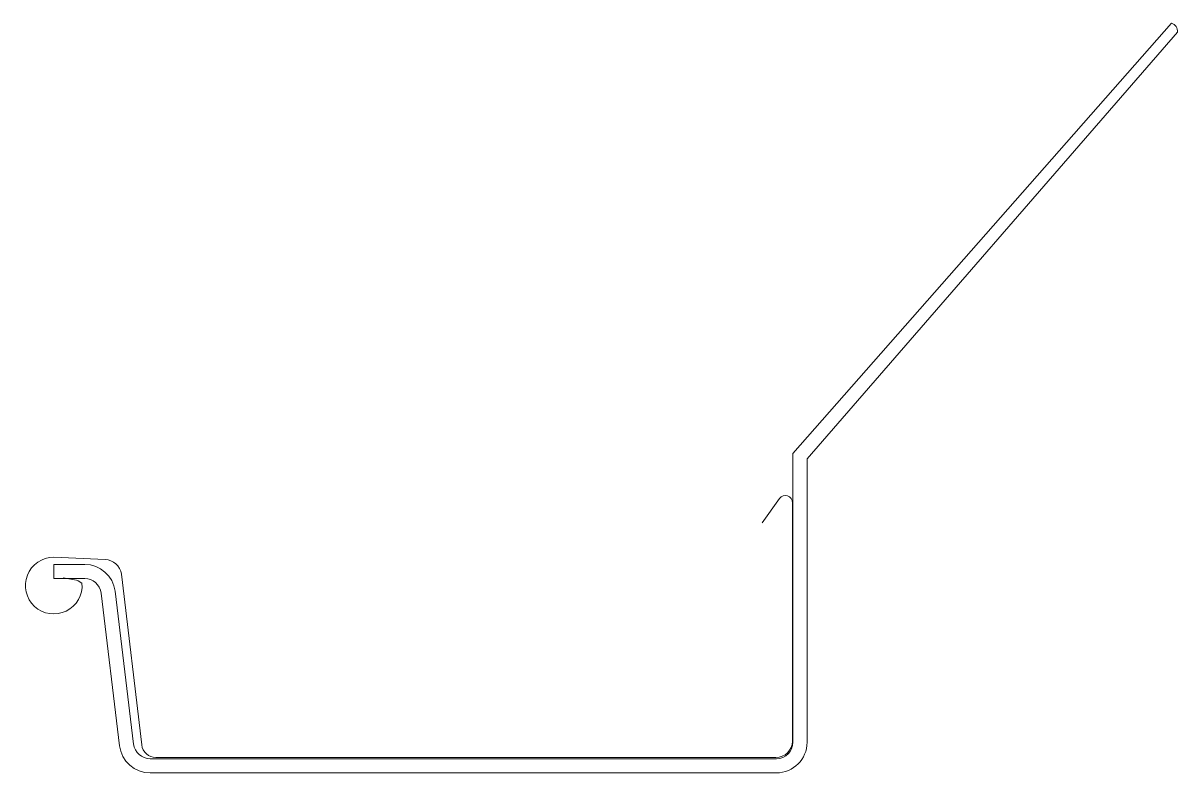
# Model space of a CAD drawing. Header units: metres. Extents: x -333 to 158, y -123 to 195.
import ezdxf

# ---------------------------------------------------------------- set-up
doc = ezdxf.new("R2010")
doc.units = ezdxf.units.M
doc.layers.add('A-DETL-GENF', color=92, linetype='Continuous', lineweight=18)
doc.layers.add('A-DETL-MEDM', color=33, linetype='Continuous', lineweight=18)

# ---------------------------------------------------------------- blocks, each defined once
blk = doc.blocks.new('47 bakgoot - Type 1-3429385-00_0 Basismaterialen')
at = {"layer": 'A-DETL-GENF', "lineweight": 13}
for p, q in [((-11.68, -7.07), (-19.13, -17.37)), ((-6.25, -110), (-6.25, -8.83)), ((-320, -31.96), (-298.22, -33)), ((-291.27, -39.17), (-282.64, -111.63)), ((-316, -40.75), (-310.39, -41.68)), ((-309.66, -41.96), (-308, -43)), ((-276.6, -117), (-13.25, -117))]:
    blk.add_line(p, q, dxfattribs=at)
for centre, radius, start, end in [((-9.25, -8.83), 3, 360, 144.1429), ((-320, -44), 12.04, 90.0015, 4.7651), ((-298.22, -40), 7, 6.7891, 90), ((-310.72, -43.65), 2, 57.9886, 80.5062), ((-276.6, -110.91), 6.08, 186.7891, 270), ((-13.25, -110), 7, 270, 0)]:
    blk.add_arc(centre, radius, start, end, dxfattribs=at)
at = {"layer": 'A-DETL-MEDM'}
for p, q in [((154.81, 194.71), (-6, 12.01)), ((0, 9.81), (157.39, 190.86)), ((-6, 12.01), (-6, -110.5)), ((0, -110.5), (0, 9.81)), ((-306.86, -35), (-320, -35)), ((-320, -35), (-320, -41)), ((-320, -41), (-306.86, -41)), ((-299.91, -47.16), (-292.06, -111.96)), ((-286.1, -111.24), (-293.96, -46.44)), ((-13, -117.5), (-279.04, -117.5)), ((-279.04, -123.5), (-13, -123.5))]:
    blk.add_line(p, q, dxfattribs=at)
for centre, radius, start, end in [((153.66, 191.15), 3.74, 355.4466, 72.0381), ((-306.86, -48), 13, 6.8965, 90), ((-306.86, -48), 7, 6.8907, 90), ((-279.04, -110.38), 13.11, 186.9113, 270), ((-279.04, -110.38), 7.11, 186.9115, 270), ((-13, -110.5), 7, 270, 0), ((-13, -110.5), 13, 270, 360)]:
    blk.add_arc(centre, radius, start, end, dxfattribs=at)

msp = doc.modelspace()

# ---------------------------------------------------------------- block references
msp.add_blockref('47 bakgoot - Type 1-3429385-00_0 Basismaterialen', (0, 0))

doc.saveas('drawing.dxf')
